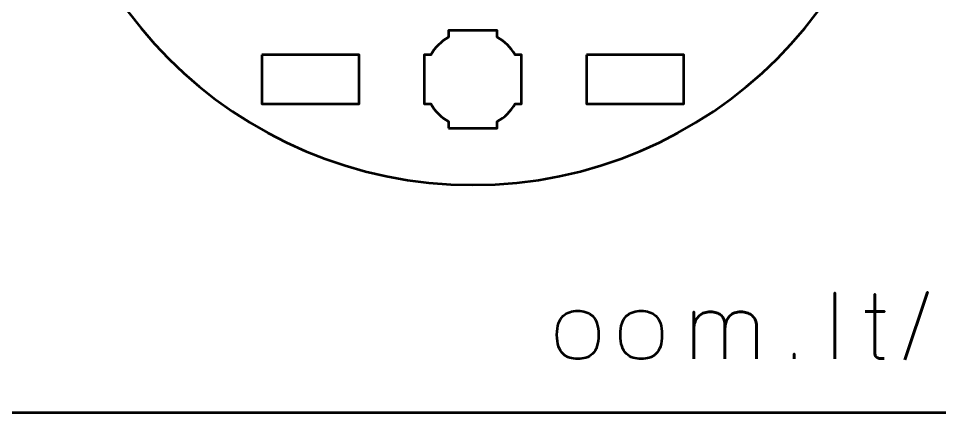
# Model space of a CAD drawing. Header units: centimetres. Extents: x -21 to 0, y -29.7 to 0.
# Drawn here: x -11.5 to -5.82, y -29.7 to -27.28 of the extents above; entities that cross this region are included whole.
import ezdxf

# ---------------------------------------------------------------- set-up
doc = ezdxf.new("R2010")
doc.units = ezdxf.units.CM
doc.header["$MEASUREMENT"] = 0
doc.layers.add('Layer 1', color=7, linetype='Continuous')

msp = doc.modelspace()

# ---------------------------------------------------------------- linework, layer by layer
at = {"layer": 'Layer 1', "color": 22, "lineweight": 53}
msp.add_open_spline([(-21.00003, -29.19995), (-21.00003, -29.19995), (-21.00003, -0.49992), (-21.00003, -0.49992), (-21.00003, -0.49992), (-21.00003, -0.22295), (-20.77694, 0.00004), (-20.49994, 0.00004), (-20.49994, 0.00004), (-20.49994, 0.00004), (-0.50008, 0.00004), (-0.50008, 0.00004), (-0.50008, 0.00004), (-0.22294, 0.00004), (0.00002, -0.22295), (0.00002, -0.49992), (0.00002, -0.49992), (0.00002, -0.49992), (0.00002, -29.19995), (0.00002, -29.19995), (0.00002, -29.19995), (0.00002, -29.47695), (-0.22294, -29.70004), (-0.50008, -29.70004), (-0.50008, -29.70004), (-0.50008, -29.70004), (-20.49994, -29.70004), (-20.49994, -29.70004), (-20.49994, -29.70004), (-20.77694, -29.70004), (-21.00003, -29.47695), (-21.00003, -29.19995)], degree=3, knots=[0, 0, 0, 0, 0.125, 0.125, 0.125, 0.125, 0.25, 0.25, 0.25, 0.25, 0.375, 0.375, 0.375, 0.375, 0.5, 0.5, 0.5, 0.5, 0.625, 0.625, 0.625, 0.625, 0.75, 0.75, 0.75, 0.75, 0.875, 0.875, 0.875, 0.875, 1, 1, 1, 1], dxfattribs=at)
at = {"layer": 'Layer 1', "color": 114, "lineweight": 53}
msp.add_open_spline([(-8.69993, -22.99996), (-7.2366, -22.99996), (-6.04993, -24.18663), (-6.04993, -25.64996), (-6.04993, -25.64996), (-6.04993, -27.11329), (-7.2366, -28.29996), (-8.69993, -28.29996), (-8.69993, -28.29996), (-10.16326, -28.29996), (-11.34993, -27.11329), (-11.34993, -25.64996), (-11.34993, -25.64996), (-11.34993, -24.18663), (-10.16326, -22.99996), (-8.69993, -22.99996)], degree=3, knots=[0, 0, 0, 0, 0.25, 0.25, 0.25, 0.25, 0.5, 0.5, 0.5, 0.5, 0.75, 0.75, 0.75, 0.75, 1, 1, 1, 1], dxfattribs=at)
at = {"layer": 'Layer 1', "lineweight": 53}
for points, knots in [([(-8.84992, -27.95002), (-8.84992, -27.95002), (-8.84992, -27.90984), (-8.84992, -27.90984), (-8.84992, -27.90984), (-8.89546, -27.88351), (-8.93342, -27.84556), (-8.95977, -27.80003), (-8.95977, -27.80003), (-8.95977, -27.80003), (-8.99992, -27.80003), (-8.99992, -27.80003), (-8.99992, -27.80003), (-8.99992, -27.80003), (-8.99992, -27.65151), (-8.99992, -27.65151), (-8.99992, -27.65151), (-8.99992, -27.65151), (-8.99994, -27.64996), (-8.99994, -27.64996), (-8.99994, -27.64996), (-8.99994, -27.64996), (-8.99992, -27.64841), (-8.99992, -27.64841), (-8.99992, -27.64841), (-8.99992, -27.64841), (-8.99992, -27.50002), (-8.99992, -27.50002), (-8.99992, -27.50002), (-8.99992, -27.50002), (-8.95982, -27.50002), (-8.95982, -27.50002), (-8.95982, -27.50002), (-8.93347, -27.45445), (-8.89548, -27.41645), (-8.84992, -27.39009), (-8.84992, -27.39009), (-8.84992, -27.39009), (-8.84992, -27.35001), (-8.84992, -27.35001), (-8.84992, -27.35001), (-8.84992, -27.35001), (-8.70458, -27.35001), (-8.70458, -27.35001), (-8.70458, -27.35001), (-8.70458, -27.35001), (-8.69994, -27.34995), (-8.69994, -27.34995), (-8.69994, -27.34995), (-8.69994, -27.34995), (-8.69529, -27.35001), (-8.69529, -27.35001), (-8.69529, -27.35001), (-8.69529, -27.35001), (-8.54991, -27.35001), (-8.54991, -27.35001), (-8.54991, -27.35001), (-8.54991, -27.35001), (-8.54991, -27.39009), (-8.54991, -27.39009), (-8.54991, -27.39009), (-8.50434, -27.41645), (-8.46637, -27.45445), (-8.44003, -27.50002), (-8.44003, -27.50002), (-8.44003, -27.50002), (-8.39991, -27.50002), (-8.39991, -27.50002), (-8.39991, -27.50002), (-8.39991, -27.50002), (-8.39991, -27.80003), (-8.39991, -27.80003), (-8.39991, -27.80003), (-8.39991, -27.80003), (-8.44008, -27.80003), (-8.44008, -27.80003), (-8.44008, -27.80003), (-8.46642, -27.84556), (-8.50438, -27.88351), (-8.54991, -27.90984), (-8.54991, -27.90984), (-8.54991, -27.90984), (-8.54991, -27.95002), (-8.54991, -27.95002), (-8.54991, -27.95002), (-8.54991, -27.95002), (-8.84992, -27.95002), (-8.84992, -27.95002)], [0, 0, 0, 0, 0.0454545, 0.0454545, 0.0454545, 0.0454545, 0.0909091, 0.0909091, 0.0909091, 0.0909091, 0.1363636, 0.1363636, 0.1363636, 0.1363636, 0.1818182, 0.1818182, 0.1818182, 0.1818182, 0.2272727, 0.2272727, 0.2272727, 0.2272727, 0.2727273, 0.2727273, 0.2727273, 0.2727273, 0.3181818, 0.3181818, 0.3181818, 0.3181818, 0.3636364, 0.3636364, 0.3636364, 0.3636364, 0.4090909, 0.4090909, 0.4090909, 0.4090909, 0.4545455, 0.4545455, 0.4545455, 0.4545455, 0.5, 0.5, 0.5, 0.5, 0.5454545, 0.5454545, 0.5454545, 0.5454545, 0.5909091, 0.5909091, 0.5909091, 0.5909091, 0.6363636, 0.6363636, 0.6363636, 0.6363636, 0.6818182, 0.6818182, 0.6818182, 0.6818182, 0.7272727, 0.7272727, 0.7272727, 0.7272727, 0.7727273, 0.7727273, 0.7727273, 0.7727273, 0.8181818, 0.8181818, 0.8181818, 0.8181818, 0.8636364, 0.8636364, 0.8636364, 0.8636364, 0.9090909, 0.9090909, 0.9090909, 0.9090909, 0.9545455, 0.9545455, 0.9545455, 0.9545455, 1, 1, 1, 1]), ([(-9.99992, -27.49989), (-9.99992, -27.49989), (-9.39991, -27.49989), (-9.39991, -27.49989), (-9.39991, -27.49989), (-9.39991, -27.49989), (-9.39991, -27.79989), (-9.39991, -27.79989), (-9.39991, -27.79989), (-9.39991, -27.79989), (-9.99992, -27.79989), (-9.99992, -27.79989), (-9.99992, -27.79989), (-9.99992, -27.79989), (-9.99992, -27.49989), (-9.99992, -27.49989)], [0, 0, 0, 0, 0.25, 0.25, 0.25, 0.25, 0.5, 0.5, 0.5, 0.5, 0.75, 0.75, 0.75, 0.75, 1, 1, 1, 1]), ([(-7.99995, -27.49989), (-7.99995, -27.49989), (-7.39995, -27.49989), (-7.39995, -27.49989), (-7.39995, -27.49989), (-7.39995, -27.49989), (-7.39995, -27.79989), (-7.39995, -27.79989), (-7.39995, -27.79989), (-7.39995, -27.79989), (-7.99995, -27.79989), (-7.99995, -27.79989), (-7.99995, -27.79989), (-7.99995, -27.79989), (-7.99995, -27.49989), (-7.99995, -27.49989)], [0, 0, 0, 0, 0.25, 0.25, 0.25, 0.25, 0.5, 0.5, 0.5, 0.5, 0.75, 0.75, 0.75, 0.75, 1, 1, 1, 1])]:
    msp.add_open_spline(points, degree=3, knots=knots, dxfattribs=at)
at = {"layer": 'Layer 1', "color": 30, "lineweight": 53}
for points, knots in [([(-6.47122, -29.36992), (-6.47122, -29.36992), (-6.47122, -28.96296), (-6.47122, -28.96296), (-6.47122, -28.96296), (-6.47122, -28.96296), (-6.47122, -29.36992), (-6.47122, -29.36992)], [0, 0, 0, 0, 0.5, 0.5, 0.5, 0.5, 1, 1, 1, 1]), ([(-6.16642, -29.3671), (-6.17338, -29.36766), (-6.18034, -29.36785), (-6.18712, -29.36766), (-6.18712, -29.36766), (-6.19389, -29.36747), (-6.20001, -29.36644), (-6.20556, -29.36437), (-6.20556, -29.36437), (-6.21111, -29.36239), (-6.21553, -29.35882), (-6.21891, -29.35374), (-6.21891, -29.35374), (-6.22221, -29.34866), (-6.2239, -29.34142), (-6.22399, -29.3321), (-6.22399, -29.3321), (-6.22399, -29.32768), (-6.22399, -29.32016), (-6.22399, -29.30962), (-6.22399, -29.30962), (-6.22399, -29.29899), (-6.22399, -29.28619), (-6.22399, -29.27105), (-6.22399, -29.27105), (-6.22399, -29.2559), (-6.22399, -29.23935), (-6.22399, -29.22138), (-6.22399, -29.22138), (-6.22399, -29.20341), (-6.22399, -29.18488), (-6.22399, -29.16569), (-6.22399, -29.16569), (-6.22399, -29.1465), (-6.22399, -29.12759), (-6.22399, -29.10887), (-6.22399, -29.10887), (-6.22399, -29.09015), (-6.22399, -29.07255), (-6.22399, -29.056), (-6.22399, -29.056), (-6.22399, -29.03944), (-6.22399, -29.02476), (-6.22399, -29.01207), (-6.22399, -29.01207), (-6.22399, -28.99927), (-6.22399, -28.9893), (-6.22399, -28.98196), (-6.22399, -28.98196), (-6.22399, -28.97472), (-6.22399, -28.97095), (-6.22399, -28.97086), (-6.22399, -28.97086), (-6.22399, -28.97095), (-6.22399, -28.97472), (-6.22399, -28.98196), (-6.22399, -28.98196), (-6.22399, -28.9893), (-6.22399, -28.99927), (-6.22399, -29.01207), (-6.22399, -29.01207), (-6.22399, -29.02476), (-6.22399, -29.03944), (-6.22399, -29.056), (-6.22399, -29.056), (-6.22399, -29.07255), (-6.22399, -29.09015), (-6.22399, -29.10887), (-6.22399, -29.10887), (-6.22399, -29.12759), (-6.22399, -29.1465), (-6.22399, -29.16569), (-6.22399, -29.16569), (-6.22399, -29.18488), (-6.22399, -29.20341), (-6.22399, -29.22138), (-6.22399, -29.22138), (-6.22399, -29.23935), (-6.22399, -29.2559), (-6.22399, -29.27105), (-6.22399, -29.27105), (-6.22399, -29.28619), (-6.22399, -29.29899), (-6.22399, -29.30962), (-6.22399, -29.30962), (-6.22399, -29.32016), (-6.22399, -29.32768), (-6.22399, -29.3321), (-6.22399, -29.3321), (-6.2239, -29.34142), (-6.22221, -29.34866), (-6.21891, -29.35374), (-6.21891, -29.35374), (-6.21553, -29.35882), (-6.21111, -29.36239), (-6.20556, -29.36437), (-6.20556, -29.36437), (-6.20001, -29.36644), (-6.19389, -29.36747), (-6.18712, -29.36766), (-6.18712, -29.36766), (-6.18034, -29.36785), (-6.17338, -29.36766), (-6.16642, -29.3671)], [0, 0, 0, 0, 0.0384615, 0.0384615, 0.0384615, 0.0384615, 0.0769231, 0.0769231, 0.0769231, 0.0769231, 0.1153846, 0.1153846, 0.1153846, 0.1153846, 0.1538462, 0.1538462, 0.1538462, 0.1538462, 0.1923077, 0.1923077, 0.1923077, 0.1923077, 0.2307692, 0.2307692, 0.2307692, 0.2307692, 0.2692308, 0.2692308, 0.2692308, 0.2692308, 0.3076923, 0.3076923, 0.3076923, 0.3076923, 0.3461538, 0.3461538, 0.3461538, 0.3461538, 0.3846154, 0.3846154, 0.3846154, 0.3846154, 0.4230769, 0.4230769, 0.4230769, 0.4230769, 0.4615385, 0.4615385, 0.4615385, 0.4615385, 0.5, 0.5, 0.5, 0.5, 0.5384615, 0.5384615, 0.5384615, 0.5384615, 0.5769231, 0.5769231, 0.5769231, 0.5769231, 0.6153846, 0.6153846, 0.6153846, 0.6153846, 0.6538462, 0.6538462, 0.6538462, 0.6538462, 0.6923077, 0.6923077, 0.6923077, 0.6923077, 0.7307692, 0.7307692, 0.7307692, 0.7307692, 0.7692308, 0.7692308, 0.7692308, 0.7692308, 0.8076923, 0.8076923, 0.8076923, 0.8076923, 0.8461538, 0.8461538, 0.8461538, 0.8461538, 0.8846154, 0.8846154, 0.8846154, 0.8846154, 0.9230769, 0.9230769, 0.9230769, 0.9230769, 0.9615385, 0.9615385, 0.9615385, 0.9615385, 1, 1, 1, 1]), ([(-6.03829, -29.37556), (-6.03829, -29.37556), (-5.9, -28.95901), (-5.9, -28.95901), (-5.9, -28.95901), (-5.9, -28.95901), (-6.03829, -29.37556), (-6.03829, -29.37556)], [0, 0, 0, 0, 0.5, 0.5, 0.5, 0.5, 1, 1, 1, 1]), ([(-8.05391, -29.36992), (-8.03613, -29.37001), (-8.01958, -29.36776), (-8.00415, -29.36296), (-8.00415, -29.36296), (-7.98872, -29.35816), (-7.97508, -29.35016), (-7.96341, -29.33897), (-7.96341, -29.33897), (-7.95165, -29.32778), (-7.94253, -29.31263), (-7.93585, -29.29344), (-7.93585, -29.29344), (-7.92927, -29.27434), (-7.92588, -29.25054), (-7.92578, -29.22204), (-7.92578, -29.22204), (-7.92588, -29.19363), (-7.92927, -29.16992), (-7.93585, -29.15092), (-7.93585, -29.15092), (-7.94253, -29.13191), (-7.95165, -29.11677), (-7.96341, -29.10557), (-7.96341, -29.10557), (-7.97508, -29.09447), (-7.98872, -29.08648), (-8.00415, -29.08168), (-8.00415, -29.08168), (-8.01958, -29.07688), (-8.03613, -29.07462), (-8.05391, -29.07472), (-8.05391, -29.07472), (-8.0715, -29.07462), (-8.08806, -29.07688), (-8.10349, -29.08168), (-8.10349, -29.08168), (-8.11892, -29.08648), (-8.13246, -29.09447), (-8.14422, -29.10557), (-8.14422, -29.10557), (-8.15598, -29.11677), (-8.1652, -29.13191), (-8.17188, -29.15092), (-8.17188, -29.15092), (-8.17856, -29.16992), (-8.18195, -29.19363), (-8.18204, -29.22204), (-8.18204, -29.22204), (-8.18195, -29.25054), (-8.17856, -29.27434), (-8.17188, -29.29344), (-8.17188, -29.29344), (-8.1652, -29.31263), (-8.15598, -29.32778), (-8.14422, -29.33897), (-8.14422, -29.33897), (-8.13246, -29.35016), (-8.11892, -29.35816), (-8.10349, -29.36296), (-8.10349, -29.36296), (-8.08806, -29.36776), (-8.0715, -29.37001), (-8.05391, -29.36992)], [0, 0, 0, 0, 0.0625, 0.0625, 0.0625, 0.0625, 0.125, 0.125, 0.125, 0.125, 0.1875, 0.1875, 0.1875, 0.1875, 0.25, 0.25, 0.25, 0.25, 0.3125, 0.3125, 0.3125, 0.3125, 0.375, 0.375, 0.375, 0.375, 0.4375, 0.4375, 0.4375, 0.4375, 0.5, 0.5, 0.5, 0.5, 0.5625, 0.5625, 0.5625, 0.5625, 0.625, 0.625, 0.625, 0.625, 0.6875, 0.6875, 0.6875, 0.6875, 0.75, 0.75, 0.75, 0.75, 0.8125, 0.8125, 0.8125, 0.8125, 0.875, 0.875, 0.875, 0.875, 0.9375, 0.9375, 0.9375, 0.9375, 1, 1, 1, 1]), ([(-8.05391, -29.36992), (-8.03613, -29.37001), (-8.01958, -29.36776), (-8.00415, -29.36296), (-8.00415, -29.36296), (-7.98872, -29.35816), (-7.97508, -29.35016), (-7.96341, -29.33897), (-7.96341, -29.33897), (-7.95165, -29.32778), (-7.94253, -29.31263), (-7.93585, -29.29344), (-7.93585, -29.29344), (-7.92927, -29.27434), (-7.92588, -29.25054), (-7.92578, -29.22204), (-7.92578, -29.22204), (-7.92588, -29.19363), (-7.92927, -29.16992), (-7.93585, -29.15092), (-7.93585, -29.15092), (-7.94253, -29.13191), (-7.95165, -29.11677), (-7.96341, -29.10557), (-7.96341, -29.10557), (-7.97508, -29.09447), (-7.98872, -29.08648), (-8.00415, -29.08168), (-8.00415, -29.08168), (-8.01958, -29.07688), (-8.03613, -29.07462), (-8.05391, -29.07472), (-8.05391, -29.07472), (-8.0715, -29.07462), (-8.08806, -29.07688), (-8.10349, -29.08168), (-8.10349, -29.08168), (-8.11892, -29.08648), (-8.13246, -29.09447), (-8.14422, -29.10557), (-8.14422, -29.10557), (-8.15598, -29.11677), (-8.1652, -29.13191), (-8.17188, -29.15092), (-8.17188, -29.15092), (-8.17856, -29.16992), (-8.18195, -29.19363), (-8.18204, -29.22204), (-8.18204, -29.22204), (-8.18195, -29.25054), (-8.17856, -29.27434), (-8.17188, -29.29344), (-8.17188, -29.29344), (-8.1652, -29.31263), (-8.15598, -29.32778), (-8.14422, -29.33897), (-8.14422, -29.33897), (-8.13246, -29.35016), (-8.11892, -29.35816), (-8.10349, -29.36296), (-8.10349, -29.36296), (-8.08806, -29.36776), (-8.0715, -29.37001), (-8.05391, -29.36992)], [0, 0, 0, 0, 0.0625, 0.0625, 0.0625, 0.0625, 0.125, 0.125, 0.125, 0.125, 0.1875, 0.1875, 0.1875, 0.1875, 0.25, 0.25, 0.25, 0.25, 0.3125, 0.3125, 0.3125, 0.3125, 0.375, 0.375, 0.375, 0.375, 0.4375, 0.4375, 0.4375, 0.4375, 0.5, 0.5, 0.5, 0.5, 0.5625, 0.5625, 0.5625, 0.5625, 0.625, 0.625, 0.625, 0.625, 0.6875, 0.6875, 0.6875, 0.6875, 0.75, 0.75, 0.75, 0.75, 0.8125, 0.8125, 0.8125, 0.8125, 0.875, 0.875, 0.875, 0.875, 0.9375, 0.9375, 0.9375, 0.9375, 1, 1, 1, 1]), ([(-7.66332, -29.36992), (-7.64554, -29.37001), (-7.62899, -29.36776), (-7.61356, -29.36296), (-7.61356, -29.36296), (-7.59813, -29.35816), (-7.58449, -29.35016), (-7.57282, -29.33897), (-7.57282, -29.33897), (-7.56106, -29.32778), (-7.55194, -29.31263), (-7.54526, -29.29344), (-7.54526, -29.29344), (-7.53868, -29.27434), (-7.53529, -29.25054), (-7.53519, -29.22204), (-7.53519, -29.22204), (-7.53529, -29.19363), (-7.53868, -29.16992), (-7.54526, -29.15092), (-7.54526, -29.15092), (-7.55194, -29.13191), (-7.56106, -29.11677), (-7.57282, -29.10557), (-7.57282, -29.10557), (-7.58449, -29.09447), (-7.59813, -29.08648), (-7.61356, -29.08168), (-7.61356, -29.08168), (-7.62899, -29.07688), (-7.64554, -29.07462), (-7.66332, -29.07472), (-7.66332, -29.07472), (-7.68091, -29.07462), (-7.69747, -29.07688), (-7.7129, -29.08168), (-7.7129, -29.08168), (-7.72833, -29.08648), (-7.74187, -29.09447), (-7.75363, -29.10557), (-7.75363, -29.10557), (-7.76539, -29.11677), (-7.77461, -29.13191), (-7.78129, -29.15092), (-7.78129, -29.15092), (-7.78797, -29.16992), (-7.79136, -29.19363), (-7.79145, -29.22204), (-7.79145, -29.22204), (-7.79136, -29.25054), (-7.78797, -29.27434), (-7.78129, -29.29344), (-7.78129, -29.29344), (-7.77461, -29.31263), (-7.76539, -29.32778), (-7.75363, -29.33897), (-7.75363, -29.33897), (-7.74187, -29.35016), (-7.72833, -29.35816), (-7.7129, -29.36296), (-7.7129, -29.36296), (-7.69747, -29.36776), (-7.68091, -29.37001), (-7.66332, -29.36992)], [0, 0, 0, 0, 0.0625, 0.0625, 0.0625, 0.0625, 0.125, 0.125, 0.125, 0.125, 0.1875, 0.1875, 0.1875, 0.1875, 0.25, 0.25, 0.25, 0.25, 0.3125, 0.3125, 0.3125, 0.3125, 0.375, 0.375, 0.375, 0.375, 0.4375, 0.4375, 0.4375, 0.4375, 0.5, 0.5, 0.5, 0.5, 0.5625, 0.5625, 0.5625, 0.5625, 0.625, 0.625, 0.625, 0.625, 0.6875, 0.6875, 0.6875, 0.6875, 0.75, 0.75, 0.75, 0.75, 0.8125, 0.8125, 0.8125, 0.8125, 0.875, 0.875, 0.875, 0.875, 0.9375, 0.9375, 0.9375, 0.9375, 1, 1, 1, 1]), ([(-7.66332, -29.36992), (-7.64554, -29.37001), (-7.62899, -29.36776), (-7.61356, -29.36296), (-7.61356, -29.36296), (-7.59813, -29.35816), (-7.58449, -29.35016), (-7.57282, -29.33897), (-7.57282, -29.33897), (-7.56106, -29.32778), (-7.55194, -29.31263), (-7.54526, -29.29344), (-7.54526, -29.29344), (-7.53868, -29.27434), (-7.53529, -29.25054), (-7.53519, -29.22204), (-7.53519, -29.22204), (-7.53529, -29.19363), (-7.53868, -29.16992), (-7.54526, -29.15092), (-7.54526, -29.15092), (-7.55194, -29.13191), (-7.56106, -29.11677), (-7.57282, -29.10557), (-7.57282, -29.10557), (-7.58449, -29.09447), (-7.59813, -29.08648), (-7.61356, -29.08168), (-7.61356, -29.08168), (-7.62899, -29.07688), (-7.64554, -29.07462), (-7.66332, -29.07472), (-7.66332, -29.07472), (-7.68091, -29.07462), (-7.69747, -29.07688), (-7.7129, -29.08168), (-7.7129, -29.08168), (-7.72833, -29.08648), (-7.74187, -29.09447), (-7.75363, -29.10557), (-7.75363, -29.10557), (-7.76539, -29.11677), (-7.77461, -29.13191), (-7.78129, -29.15092), (-7.78129, -29.15092), (-7.78797, -29.16992), (-7.79136, -29.19363), (-7.79145, -29.22204), (-7.79145, -29.22204), (-7.79136, -29.25054), (-7.78797, -29.27434), (-7.78129, -29.29344), (-7.78129, -29.29344), (-7.77461, -29.31263), (-7.76539, -29.32778), (-7.75363, -29.33897), (-7.75363, -29.33897), (-7.74187, -29.35016), (-7.72833, -29.35816), (-7.7129, -29.36296), (-7.7129, -29.36296), (-7.69747, -29.36776), (-7.68091, -29.37001), (-7.66332, -29.36992)], [0, 0, 0, 0, 0.0625, 0.0625, 0.0625, 0.0625, 0.125, 0.125, 0.125, 0.125, 0.1875, 0.1875, 0.1875, 0.1875, 0.25, 0.25, 0.25, 0.25, 0.3125, 0.3125, 0.3125, 0.3125, 0.375, 0.375, 0.375, 0.375, 0.4375, 0.4375, 0.4375, 0.4375, 0.5, 0.5, 0.5, 0.5, 0.5625, 0.5625, 0.5625, 0.5625, 0.625, 0.625, 0.625, 0.625, 0.6875, 0.6875, 0.6875, 0.6875, 0.75, 0.75, 0.75, 0.75, 0.8125, 0.8125, 0.8125, 0.8125, 0.875, 0.875, 0.875, 0.875, 0.9375, 0.9375, 0.9375, 0.9375, 1, 1, 1, 1]), ([(-7.14743, -29.36992), (-7.14743, -29.36983), (-7.14743, -29.3671), (-7.14743, -29.36174), (-7.14743, -29.36174), (-7.14743, -29.35647), (-7.14743, -29.34922), (-7.14743, -29.3401), (-7.14743, -29.3401), (-7.14743, -29.33088), (-7.14743, -29.32053), (-7.14743, -29.30887), (-7.14743, -29.30887), (-7.14743, -29.2973), (-7.14743, -29.28516), (-7.14743, -29.27237), (-7.14743, -29.27237), (-7.14743, -29.25967), (-7.14743, -29.24715), (-7.14743, -29.23474), (-7.14743, -29.23474), (-7.14743, -29.22232), (-7.14743, -29.21065), (-7.14743, -29.19993), (-7.14743, -29.19993), (-7.14743, -29.18911), (-7.14743, -29.17989), (-7.14743, -29.17208), (-7.14743, -29.17208), (-7.14743, -29.16437), (-7.14743, -29.15882), (-7.14743, -29.15543), (-7.14743, -29.15543), (-7.14733, -29.15016), (-7.14818, -29.14424), (-7.14978, -29.13775), (-7.14978, -29.13775), (-7.15138, -29.13116), (-7.15411, -29.12458), (-7.15796, -29.11799), (-7.15796, -29.11799), (-7.16182, -29.11131), (-7.16718, -29.1052), (-7.17386, -29.09955), (-7.17386, -29.09955), (-7.18063, -29.09391), (-7.1891, -29.08939), (-7.19926, -29.08591), (-7.19926, -29.08591), (-7.20952, -29.08243), (-7.22174, -29.08055), (-7.23604, -29.08036), (-7.23604, -29.08036), (-7.25034, -29.08036), (-7.26314, -29.08234), (-7.27433, -29.08629), (-7.27433, -29.08629), (-7.28562, -29.09033), (-7.29531, -29.09588), (-7.30359, -29.10294), (-7.30359, -29.10294), (-7.31177, -29.11), (-7.31864, -29.11809), (-7.324, -29.1273), (-7.324, -29.1273), (-7.32936, -29.13643), (-7.33332, -29.14612), (-7.33595, -29.15647), (-7.33595, -29.15647), (-7.33858, -29.16672), (-7.3399, -29.17716), (-7.3399, -29.18761), (-7.3399, -29.18761), (-7.3399, -29.17716), (-7.33858, -29.16672), (-7.33595, -29.15647), (-7.33595, -29.15647), (-7.33332, -29.14612), (-7.32936, -29.13643), (-7.324, -29.1273), (-7.324, -29.1273), (-7.31864, -29.11809), (-7.31177, -29.11), (-7.30359, -29.10294), (-7.30359, -29.10294), (-7.29531, -29.09588), (-7.28562, -29.09033), (-7.27433, -29.08629), (-7.27433, -29.08629), (-7.26314, -29.08234), (-7.25034, -29.08036), (-7.23604, -29.08036), (-7.23604, -29.08036), (-7.22174, -29.08055), (-7.20952, -29.08243), (-7.19926, -29.08591), (-7.19926, -29.08591), (-7.1891, -29.08939), (-7.18063, -29.09391), (-7.17386, -29.09955), (-7.17386, -29.09955), (-7.16718, -29.1052), (-7.16182, -29.11131), (-7.15796, -29.11799), (-7.15796, -29.11799), (-7.15411, -29.12458), (-7.15138, -29.13116), (-7.14978, -29.13775), (-7.14978, -29.13775), (-7.14818, -29.14424), (-7.14733, -29.15016), (-7.14743, -29.15543), (-7.14743, -29.15543), (-7.14743, -29.15882), (-7.14743, -29.16437), (-7.14743, -29.17208), (-7.14743, -29.17208), (-7.14743, -29.17989), (-7.14743, -29.18911), (-7.14743, -29.19993), (-7.14743, -29.19993), (-7.14743, -29.21065), (-7.14743, -29.22232), (-7.14743, -29.23474), (-7.14743, -29.23474), (-7.14743, -29.24715), (-7.14743, -29.25967), (-7.14743, -29.27237), (-7.14743, -29.27237), (-7.14743, -29.28516), (-7.14743, -29.2973), (-7.14743, -29.30887), (-7.14743, -29.30887), (-7.14743, -29.32053), (-7.14743, -29.33088), (-7.14743, -29.3401), (-7.14743, -29.3401), (-7.14743, -29.34922), (-7.14743, -29.35647), (-7.14743, -29.36174), (-7.14743, -29.36174), (-7.14743, -29.3671), (-7.14743, -29.36983), (-7.14743, -29.36992)], [0, 0, 0, 0, 0.0277778, 0.0277778, 0.0277778, 0.0277778, 0.0555556, 0.0555556, 0.0555556, 0.0555556, 0.0833333, 0.0833333, 0.0833333, 0.0833333, 0.1111111, 0.1111111, 0.1111111, 0.1111111, 0.1388889, 0.1388889, 0.1388889, 0.1388889, 0.1666667, 0.1666667, 0.1666667, 0.1666667, 0.1944444, 0.1944444, 0.1944444, 0.1944444, 0.2222222, 0.2222222, 0.2222222, 0.2222222, 0.25, 0.25, 0.25, 0.25, 0.2777778, 0.2777778, 0.2777778, 0.2777778, 0.3055556, 0.3055556, 0.3055556, 0.3055556, 0.3333333, 0.3333333, 0.3333333, 0.3333333, 0.3611111, 0.3611111, 0.3611111, 0.3611111, 0.3888889, 0.3888889, 0.3888889, 0.3888889, 0.4166667, 0.4166667, 0.4166667, 0.4166667, 0.4444444, 0.4444444, 0.4444444, 0.4444444, 0.4722222, 0.4722222, 0.4722222, 0.4722222, 0.5, 0.5, 0.5, 0.5, 0.5277778, 0.5277778, 0.5277778, 0.5277778, 0.5555556, 0.5555556, 0.5555556, 0.5555556, 0.5833333, 0.5833333, 0.5833333, 0.5833333, 0.6111111, 0.6111111, 0.6111111, 0.6111111, 0.6388889, 0.6388889, 0.6388889, 0.6388889, 0.6666667, 0.6666667, 0.6666667, 0.6666667, 0.6944444, 0.6944444, 0.6944444, 0.6944444, 0.7222222, 0.7222222, 0.7222222, 0.7222222, 0.75, 0.75, 0.75, 0.75, 0.7777778, 0.7777778, 0.7777778, 0.7777778, 0.8055556, 0.8055556, 0.8055556, 0.8055556, 0.8333333, 0.8333333, 0.8333333, 0.8333333, 0.8611111, 0.8611111, 0.8611111, 0.8611111, 0.8888889, 0.8888889, 0.8888889, 0.8888889, 0.9166667, 0.9166667, 0.9166667, 0.9166667, 0.9444444, 0.9444444, 0.9444444, 0.9444444, 0.9722222, 0.9722222, 0.9722222, 0.9722222, 1, 1, 1, 1]), ([(-7.3399, -29.36992), (-7.3399, -29.36992), (-7.3399, -29.08036), (-7.3399, -29.08036), (-7.3399, -29.08036), (-7.3399, -29.08036), (-7.3399, -29.36992), (-7.3399, -29.36992)], [0, 0, 0, 0, 0.5, 0.5, 0.5, 0.5, 1, 1, 1, 1]), ([(-6.95326, -29.36992), (-6.95326, -29.36983), (-6.95326, -29.3671), (-6.95326, -29.36174), (-6.95326, -29.36174), (-6.95326, -29.35647), (-6.95326, -29.34922), (-6.95326, -29.3401), (-6.95326, -29.3401), (-6.95326, -29.33088), (-6.95326, -29.32053), (-6.95326, -29.30887), (-6.95326, -29.30887), (-6.95326, -29.2973), (-6.95326, -29.28516), (-6.95326, -29.27237), (-6.95326, -29.27237), (-6.95326, -29.25967), (-6.95326, -29.24715), (-6.95326, -29.23474), (-6.95326, -29.23474), (-6.95326, -29.22232), (-6.95326, -29.21065), (-6.95326, -29.19993), (-6.95326, -29.19993), (-6.95326, -29.18911), (-6.95326, -29.17989), (-6.95326, -29.17208), (-6.95326, -29.17208), (-6.95326, -29.16437), (-6.95326, -29.15882), (-6.95326, -29.15543), (-6.95326, -29.15543), (-6.95326, -29.15016), (-6.95429, -29.14424), (-6.95646, -29.13775), (-6.95646, -29.13775), (-6.95853, -29.13116), (-6.96191, -29.12458), (-6.96662, -29.11799), (-6.96662, -29.11799), (-6.97123, -29.11131), (-6.97734, -29.1052), (-6.98487, -29.09955), (-6.98487, -29.09955), (-6.99239, -29.09391), (-7.00152, -29.08939), (-7.01224, -29.08591), (-7.01224, -29.08591), (-7.02297, -29.08243), (-7.03548, -29.08055), (-7.04978, -29.08036), (-7.04978, -29.08036), (-7.06408, -29.08036), (-7.07668, -29.08234), (-7.0875, -29.08629), (-7.0875, -29.08629), (-7.09823, -29.09033), (-7.10745, -29.09588), (-7.11516, -29.10294), (-7.11516, -29.10294), (-7.12278, -29.11), (-7.12889, -29.11809), (-7.13369, -29.1273), (-7.13369, -29.1273), (-7.13849, -29.13643), (-7.14197, -29.14612), (-7.14413, -29.15647), (-7.14413, -29.15647), (-7.14639, -29.16672), (-7.14743, -29.17716), (-7.14743, -29.18761), (-7.14743, -29.18761), (-7.14743, -29.17716), (-7.14639, -29.16672), (-7.14413, -29.15647), (-7.14413, -29.15647), (-7.14197, -29.14612), (-7.13849, -29.13643), (-7.13369, -29.1273), (-7.13369, -29.1273), (-7.12889, -29.11809), (-7.12278, -29.11), (-7.11516, -29.10294), (-7.11516, -29.10294), (-7.10745, -29.09588), (-7.09823, -29.09033), (-7.0875, -29.08629), (-7.0875, -29.08629), (-7.07668, -29.08234), (-7.06408, -29.08036), (-7.04978, -29.08036), (-7.04978, -29.08036), (-7.03548, -29.08055), (-7.02297, -29.08243), (-7.01224, -29.08591), (-7.01224, -29.08591), (-7.00152, -29.08939), (-6.99239, -29.09391), (-6.98487, -29.09955), (-6.98487, -29.09955), (-6.97734, -29.1052), (-6.97123, -29.11131), (-6.96662, -29.11799), (-6.96662, -29.11799), (-6.96191, -29.12458), (-6.95853, -29.13116), (-6.95646, -29.13775), (-6.95646, -29.13775), (-6.95429, -29.14424), (-6.95326, -29.15016), (-6.95326, -29.15543), (-6.95326, -29.15543), (-6.95326, -29.15882), (-6.95326, -29.16437), (-6.95326, -29.17208), (-6.95326, -29.17208), (-6.95326, -29.17989), (-6.95326, -29.18911), (-6.95326, -29.19993), (-6.95326, -29.19993), (-6.95326, -29.21065), (-6.95326, -29.22232), (-6.95326, -29.23474), (-6.95326, -29.23474), (-6.95326, -29.24715), (-6.95326, -29.25967), (-6.95326, -29.27237), (-6.95326, -29.27237), (-6.95326, -29.28516), (-6.95326, -29.2973), (-6.95326, -29.30887), (-6.95326, -29.30887), (-6.95326, -29.32053), (-6.95326, -29.33088), (-6.95326, -29.3401), (-6.95326, -29.3401), (-6.95326, -29.34922), (-6.95326, -29.35647), (-6.95326, -29.36174), (-6.95326, -29.36174), (-6.95326, -29.3671), (-6.95326, -29.36983), (-6.95326, -29.36992)], [0, 0, 0, 0, 0.0277778, 0.0277778, 0.0277778, 0.0277778, 0.0555556, 0.0555556, 0.0555556, 0.0555556, 0.0833333, 0.0833333, 0.0833333, 0.0833333, 0.1111111, 0.1111111, 0.1111111, 0.1111111, 0.1388889, 0.1388889, 0.1388889, 0.1388889, 0.1666667, 0.1666667, 0.1666667, 0.1666667, 0.1944444, 0.1944444, 0.1944444, 0.1944444, 0.2222222, 0.2222222, 0.2222222, 0.2222222, 0.25, 0.25, 0.25, 0.25, 0.2777778, 0.2777778, 0.2777778, 0.2777778, 0.3055556, 0.3055556, 0.3055556, 0.3055556, 0.3333333, 0.3333333, 0.3333333, 0.3333333, 0.3611111, 0.3611111, 0.3611111, 0.3611111, 0.3888889, 0.3888889, 0.3888889, 0.3888889, 0.4166667, 0.4166667, 0.4166667, 0.4166667, 0.4444444, 0.4444444, 0.4444444, 0.4444444, 0.4722222, 0.4722222, 0.4722222, 0.4722222, 0.5, 0.5, 0.5, 0.5, 0.5277778, 0.5277778, 0.5277778, 0.5277778, 0.5555556, 0.5555556, 0.5555556, 0.5555556, 0.5833333, 0.5833333, 0.5833333, 0.5833333, 0.6111111, 0.6111111, 0.6111111, 0.6111111, 0.6388889, 0.6388889, 0.6388889, 0.6388889, 0.6666667, 0.6666667, 0.6666667, 0.6666667, 0.6944444, 0.6944444, 0.6944444, 0.6944444, 0.7222222, 0.7222222, 0.7222222, 0.7222222, 0.75, 0.75, 0.75, 0.75, 0.7777778, 0.7777778, 0.7777778, 0.7777778, 0.8055556, 0.8055556, 0.8055556, 0.8055556, 0.8333333, 0.8333333, 0.8333333, 0.8333333, 0.8611111, 0.8611111, 0.8611111, 0.8611111, 0.8888889, 0.8888889, 0.8888889, 0.8888889, 0.9166667, 0.9166667, 0.9166667, 0.9166667, 0.9444444, 0.9444444, 0.9444444, 0.9444444, 0.9722222, 0.9722222, 0.9722222, 0.9722222, 1, 1, 1, 1]), ([(-6.28326, -29.07754), (-6.28326, -29.07754), (-6.16529, -29.07754), (-6.16529, -29.07754), (-6.16529, -29.07754), (-6.16529, -29.07754), (-6.28326, -29.07754), (-6.28326, -29.07754)], [0, 0, 0, 0, 0.5, 0.5, 0.5, 0.5, 1, 1, 1, 1]), ([(-6.72014, -29.36992), (-6.72014, -29.36992), (-6.72014, -29.33888), (-6.72014, -29.33888), (-6.72014, -29.33888), (-6.72014, -29.33888), (-6.72014, -29.36992), (-6.72014, -29.36992)], [0, 0, 0, 0, 0.5, 0.5, 0.5, 0.5, 1, 1, 1, 1])]:
    msp.add_open_spline(points, degree=3, knots=knots, dxfattribs=at)

doc.saveas('drawing.dxf')
